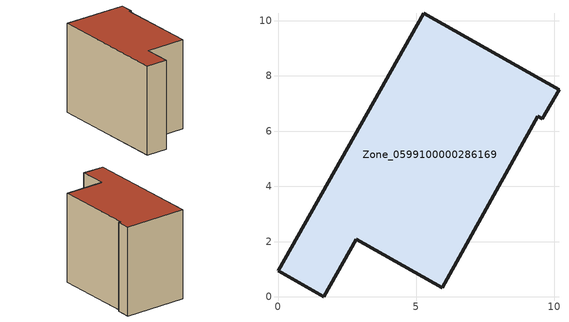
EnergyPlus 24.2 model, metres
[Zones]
Zone_0599100000286169
 floor ground (C_G): 0,0.94 5.27,10.27 10.18,7.5 9.57,6.45 9.41,6.54 5.95,0.33 2.84,2.09 1.66,0 z0
 wall outside (C_F): 5.27,10.27 0,0.94 1.66,0 2.84,2.09 5.95,0.33 9.41,6.54 9.57,6.45 10.18,7.5 5.27,10.27 z0:7.92
 roof outside (C_R): 10.18,7.5 5.27,10.27 0,0.94 1.66,0 2.84,2.09 5.95,0.33 9.41,6.54 9.57,6.45 z7.92
[BUILDING]
Pand.0599100000286169: North Axis=0; Terrain=City; Loads Convergence Tolerance Value=0.04; Temperature Convergence Tolerance Value=0.4; Solar Distribution=FullExterior; Maximum Number of Warmup Days=25; Minimum Number of Warmup Days=1
[Site:Location]
Rotterdam.The.Hague.AP_ZH_NLD Design_Conditions: Latitude=51.96; Longitude=4.45; Time Zone=1; Elevation=-4.5
[SITE:GROUNDTEMPERATURE:BUILDINGSURFACE]
18, 18, 18, 18, 18, 18, 18, 18, 18, 18, 18, 18
[MATERIAL] Thermal Absorptance=0.9; Solar Absorptance=0.7; Visible Absorptance=0.7
Name | Roughness | Thickness | Conductivity | Density | Specific Heat
G.TI.1975-1991 | MediumSmooth | 0.15 | 0.288461 | 540 | 1210
F.TI.1975-1991 | Rough | 0.3 | 0.230769 | 1920 | 840
R.TI.1975-1991 | MediumRough | 0.2 | 0.153846 | 1500 | 1000
[CONSTRUCTION]
C_G: G.TI.1975-1991
C_F: F.TI.1975-1991
C_R: R.TI.1975-1991
[ZONE]
Zone_0599100000286169: Type=1; Multiplier=1; Ceiling Height=Autocalculate; Volume=Autocalculate; Floor Area=autocalculate; Part of Total Floor Area=Yes
[ZONEINFILTRATION:DESIGNFLOWRATE]
Infil_Zone_0599100000286169: Zone or ZoneList or Space or SpaceList=Zone_0599100000286169; Schedule=AlwaysOn; Design Flow Rate Calculation Method=Flow/Area; Flow Rate per Floor Area=0.003; Constant Term Coefficient=1; Temperature Term Coefficient=0; Velocity Term Coefficient=0; Velocity Squared Term Coefficient=0
[HVACTEMPLATE:ZONE:IDEALLOADSAIRSYSTEM]
Zone_0599100000286169: Maximum Heating Supply Air Temperature=50; Minimum Cooling Supply Air Temperature=13; Maximum Heating Supply Air Humidity Ratio=0.0156; Minimum Cooling Supply Air Humidity Ratio=0.0077; Heating Limit=NoLimit; Cooling Limit=NoLimit; Dehumidification Control Type=ConstantSensibleHeatRatio; Cooling Sensible Heat Ratio=0.7; Dehumidification Setpoint=60; Humidification Control Type=None; Humidification Setpoint=30; Outdoor Air Method=None; Outdoor Air Flow Rate per Person=0.00944; Outdoor Air Flow Rate per Zone Floor Area=0; Outdoor Air Flow Rate per Zone=0; Demand Controlled Ventilation Type=None; Outdoor Air Economizer Type=NoEconomizer; Heat Recovery Type=None; Sensible Heat Recovery Effectiveness=0.7; Latent Heat Recovery Effectiveness=0.65
[ZONECONTROL:THERMOSTAT]
ThermostatControl_Zone_0599100000286169: Zone or ZoneList=Zone_0599100000286169; Control Type Schedule=DualSetpointControlType; Control 1=Thermostat_Zone_0599100000286169; Temperature Difference Between Cutout And Setpoint=0
[THERMOSTATSETPOINT:DUALSETPOINT]
Thermostat_Zone_0599100000286169: Heating Setpoint Temperature Schedule=HeatingSetpoint_Zone_0599100000286169; Cooling Setpoint Temperature Schedule=CoolingSetpoint_Zone_0599100000286169
[SCHEDULE:COMPACT]
HeatingSetpoint_Zone_0599100000286169: Through: 12/31, For: AllDays, Until: 24:00, 21
CoolingSetpoint_Zone_0599100000286169: Through: 12/31, For: AllDays, Until: 24:00, 24
DualSetpointControlType: Through: 12/31, For: AllDays, Until: 24:00, 4
AlwaysOn: Through: 12/31, For: AllDays, Until: 24:00, 1
